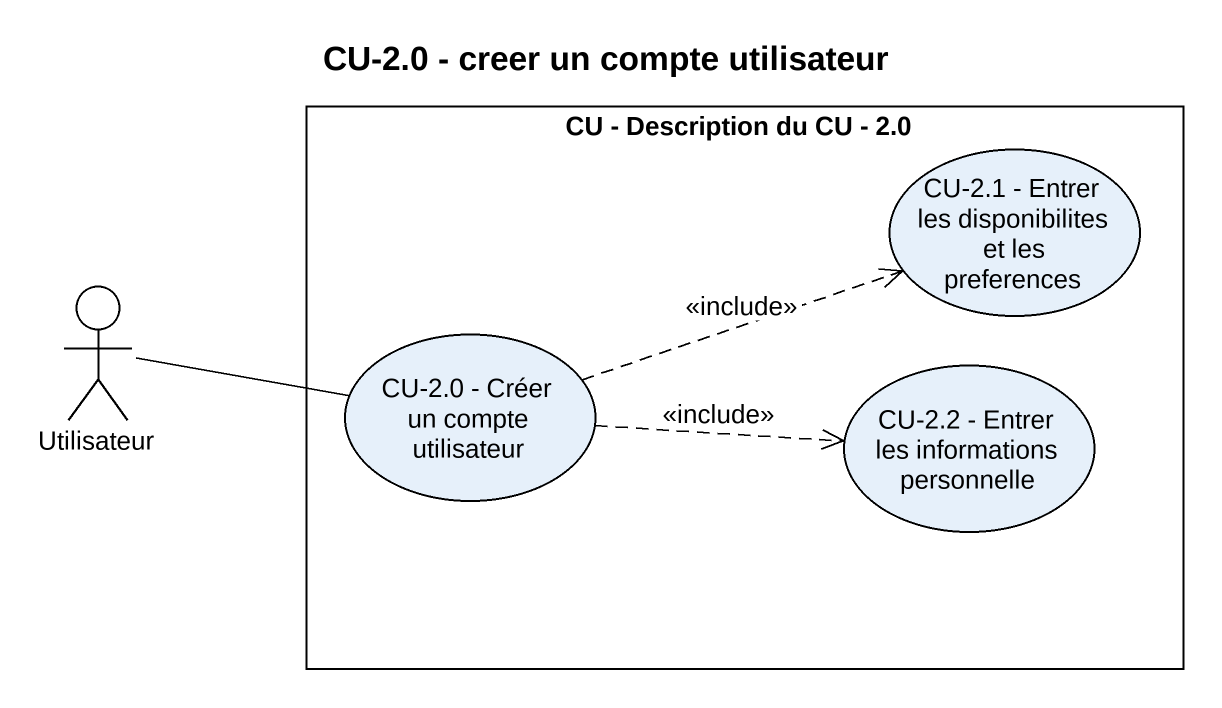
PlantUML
@startuml
title CU-2.0 - creer un compte utilisateur
rectangle "CU - Description du CU - 2.0" as CU_Description_du_CU_2_0 {
  usecase "CU-2.1 - Entrer les disponibilites et les preferences" as CU_2_1_Entrer_les
  usecase "CU-2.0 - Créer un compte utilisateur" as CU_2_0_Créer_un_compte
  usecase "CU-2.2 - Entrer les informations personnelle" as CU_2_2_Entrer_les
}
actor Utilisateur
CU_2_0_Créer_un_compte .right.> CU_2_1_Entrer_les : <<include>>
CU_2_0_Créer_un_compte -left- Utilisateur
CU_2_0_Créer_un_compte .right.> CU_2_2_Entrer_les : <<include>>
@enduml
